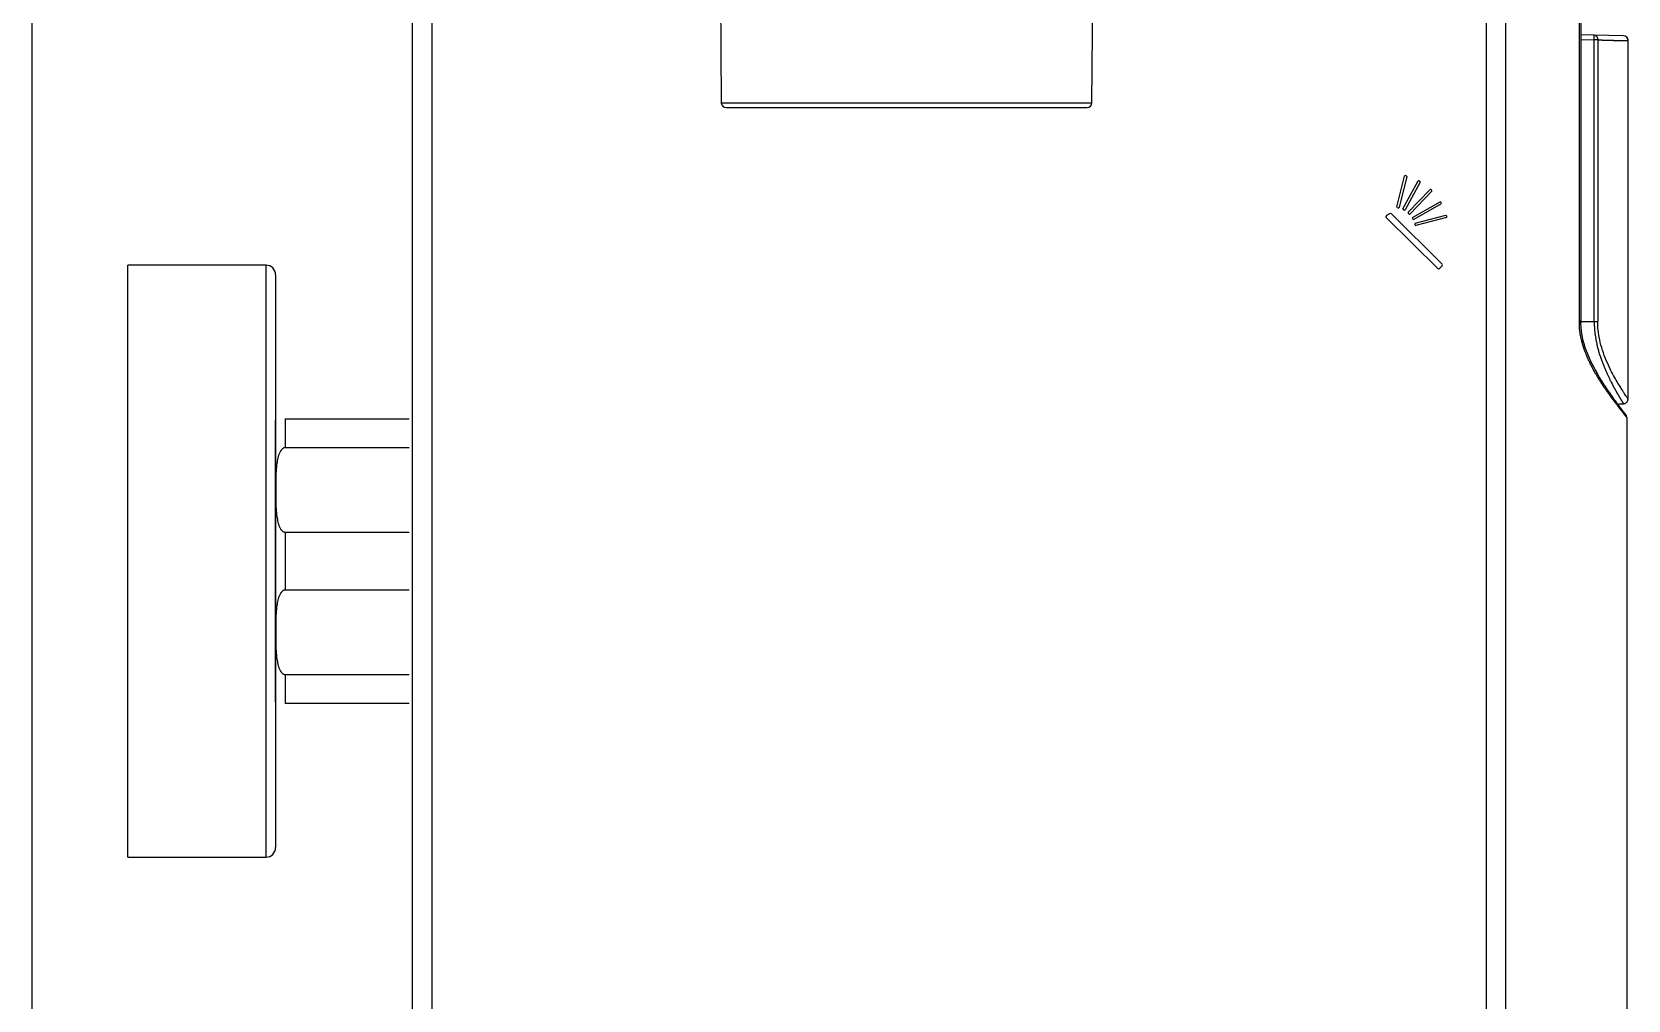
# Model space of a CAD drawing. Header units: millimetres. Extents: x -33000 to 294000, y 0 to 42408.
# Drawn here: x 57316.2 to 57483.5, y 15054.6 to 15156 of the extents above; entities that cross this region are included whole.
import ezdxf

# ---------------------------------------------------------------- set-up
doc = ezdxf.new("R2010")
doc.units = ezdxf.units.MM
doc.header["$LTSCALE"] = 50
doc.layers.add('arch', color=8, linetype='Continuous')

msp = doc.modelspace()

# ---------------------------------------------------------------- linework, layer by layer
at = {"layer": 'arch'}
for p, q in [((57316.21, 15654.6), (57316.21, 14754.6)), ((57388.08, 15189.95), (57388.44, 15148.6)), ((57427.26, 15148.6), (57427.58, 15185.1)), ((57478.33, 15185.1), (57478.33, 15125.6)), ((57478.52, 15125.51), (57478.52, 15185.1)), ((57479.9, 15155.7), (57478.52, 15155.73)), ((57482.96, 15155.62), (57479.9, 15155.7)), ((57478.52, 15155.23), (57479.9, 15155.2)), ((57480.27, 15155.2), (57479.9, 15155.2)), ((57479.9, 15125.7), (57479.9, 15155.2)), ((57480.27, 15155.2), (57480.27, 15125.7)), ((57483.45, 15117.56), (57483.45, 15155.28)), ((57388.44, 15148.6), (57427.26, 15148.6)), ((57388.94, 15148.1), (57426.76, 15148.1)), ((57459.22, 15137.71), (57460.01, 15140.94)), ((57460.26, 15140.88), (57459.47, 15137.65)), ((57459.85, 15137.5), (57461.45, 15140.42)), ((57461.68, 15140.29), (57460.08, 15137.38)), ((57460.41, 15137.14), (57462.71, 15139.54)), ((57462.89, 15139.35), (57460.59, 15136.95)), ((57460.86, 15136.61), (57463.75, 15138.24)), ((57463.88, 15138.01), (57460.99, 15136.38)), ((57463.59, 15131.18), (57458.08, 15136.62)), ((57458.61, 15137.02), (57463.98, 15131.71)), ((57461.14, 15136), (57464.35, 15136.83)), ((57464.42, 15136.58), (57461.2, 15135.75)), ((57326.24, 15100.6), (57326.24, 15131.6)), ((57340.74, 15131.6), (57326.24, 15131.6)), ((57340.74, 15069.6), (57340.74, 15131.6)), ((57341.74, 15130.6), (57341.74, 15070.6)), ((57463.98, 15131.54), (57463.62, 15131.18)), ((57478.52, 15125.7), (57479.9, 15125.7)), ((57479.9, 15125.7), (57480.27, 15125.7)), ((57342.74, 15115.5), (57355.74, 15115.5)), ((57342.74, 15115.5), (57342.74, 15112.47)), ((57482.47, 15117.08), (57483.02, 15117.09)), ((57483.35, 14944.4), (57483.35, 15115.61)), ((57341.74, 15085.85), (57341.74, 15115.35)), ((57355.74, 15112.47), (57342.74, 15112.47)), ((57342.74, 15103.63), (57355.74, 15103.63)), ((57342.74, 15103.63), (57342.74, 15097.57)), ((57326.24, 15069.6), (57326.24, 15100.6)), ((57355.74, 15097.57), (57342.74, 15097.57)), ((57342.74, 15088.73), (57342.74, 15085.7)), ((57342.74, 15088.73), (57355.74, 15088.73)), ((57355.74, 15085.7), (57342.74, 15085.7)), ((57326.24, 15069.6), (57340.74, 15069.6))]:
    msp.add_line(p, q, dxfattribs=at)
for centre, radius, start, end in [((57482.95, 15155.12), 0.5, 0.004, 88.4997), ((57388.94, 15148.6), 0.5, 180.5, 270), ((57426.76, 15148.6), 0.5, 270, 359.5), ((57460.11, 15140.82), 0.157, 90, 132.6518), ((57460.11, 15140.82), 0.157, 19.7664, 90), ((57461.52, 15140.28), 0.157, 90, 117.6518), ((57461.52, 15140.28), 0.157, 4.7664, 90), ((57462.74, 15139.38), 0.157, 349.7664, 101.1341), ((57459.36, 15137.77), 0.157, 199.1702, 270), ((57459.36, 15137.77), 0.157, 270, 312.0648), ((57460.01, 15137.52), 0.157, 184.1702, 270), ((57460.01, 15137.52), 0.157, 270, 297.0648), ((57463.74, 15138.08), 0.157, 333.005, 85.8903), ((57458.12, 15136.67), 0.0603, 137.0325, 225.3284), ((57458.72, 15136.22), 0.811, 98.0348, 142.8243), ((57460.56, 15137.11), 0.157, 169.1702, 280.6677), ((57461, 15136.54), 0.157, 153.5919, 266.4865), ((57461.25, 15135.9), 0.157, 138.5919, 251.4865), ((57464.3, 15136.68), 0.157, 318.005, 70.8903), ((57340.74, 15130.6), 1, 0, 90), ((57463.9, 15131.62), 0.121, 315.3284, 45.3284), ((57340.74, 15070.6), 1, 270, 0)]:
    msp.add_arc(centre, radius, start, end, dxfattribs=at)
msp.add_ellipse((57479.89, 15155.2, 0), major_axis=(-0.013, -0.5), ratio=0.026168, start_param=1.571482, end_param=3.14159, dxfattribs=at)
for points, degree in [([(57356.1, 14946.6, 0), (57356.1, 15189.95, 0)], 1), ([(57358.1, 15189.95, 0), (57358.1, 14946.6, 0)], 1), ([(57468.6, 14945.6, 0), (57468.6, 15185.11, 0)], 1), ([(57470.6, 15185.11, 0), (57470.6, 14944.6, 0)], 1), ([(57483.31, 15115.81, 0), (57483.28, 15115.83, 0), (57482.44, 15116.95, 0)], 2)]:
    msp.add_open_spline(points, degree=degree, dxfattribs=at)
for points, knots in [([(57479.9, 15155.7, 0), (57479.93, 15155.7, 0), (57479.95, 15155.69, 0), (57480, 15155.68, 0), (57480.02, 15155.67, 0), (57480.07, 15155.64, 0), (57480.09, 15155.63, 0), (57480.13, 15155.59, 0), (57480.15, 15155.57, 0), (57480.18, 15155.52, 0), (57480.2, 15155.5, 0), (57480.22, 15155.44, 0), (57480.23, 15155.42, 0), (57480.25, 15155.36, 0), (57480.26, 15155.32, 0), (57480.27, 15155.26, 0), (57480.27, 15155.23, 0), (57480.27, 15155.2, 0)], [0, 0, 0, 0, 0.125, 0.125, 0.25, 0.25, 0.375, 0.375, 0.5, 0.5, 0.625, 0.625, 0.75, 0.75, 0.875, 0.875, 1, 1, 1, 1]), ([(57480.27, 15155.2, 0), (57480.28, 15155.2, 0), (57480.31, 15155.2, 0), (57480.34, 15155.19, 0), (57480.38, 15155.19, 0), (57480.42, 15155.19, 0), (57480.46, 15155.19, 0), (57480.49, 15155.19, 0), (57480.53, 15155.19, 0), (57480.56, 15155.19, 0), (57480.6, 15155.19, 0), (57480.64, 15155.19, 0), (57480.67, 15155.19, 0), (57480.71, 15155.19, 0), (57480.74, 15155.18, 0), (57480.77, 15155.18, 0), (57480.81, 15155.18, 0), (57480.84, 15155.18, 0), (57480.88, 15155.18, 0), (57480.91, 15155.18, 0), (57480.94, 15155.18, 0), (57480.98, 15155.18, 0), (57481.01, 15155.18, 0), (57481.04, 15155.18, 0), (57481.07, 15155.18, 0), (57481.1, 15155.18, 0), (57481.14, 15155.17, 0), (57481.17, 15155.17, 0), (57481.2, 15155.17, 0), (57481.23, 15155.17, 0), (57481.26, 15155.17, 0), (57481.29, 15155.17, 0), (57481.32, 15155.17, 0), (57481.35, 15155.17, 0), (57481.38, 15155.17, 0), (57481.41, 15155.17, 0), (57481.44, 15155.17, 0), (57481.47, 15155.17, 0), (57481.49, 15155.17, 0), (57481.52, 15155.16, 0), (57481.55, 15155.16, 0), (57481.58, 15155.16, 0), (57481.61, 15155.16, 0), (57481.63, 15155.16, 0), (57481.66, 15155.16, 0), (57481.69, 15155.16, 0), (57481.71, 15155.16, 0), (57481.74, 15155.16, 0), (57481.77, 15155.16, 0), (57481.79, 15155.16, 0), (57481.82, 15155.16, 0), (57481.84, 15155.16, 0), (57481.87, 15155.16, 0), (57481.89, 15155.16, 0), (57481.92, 15155.15, 0), (57481.94, 15155.15, 0), (57481.96, 15155.15, 0), (57481.99, 15155.15, 0), (57482.01, 15155.15, 0), (57482.04, 15155.15, 0), (57482.06, 15155.15, 0), (57482.08, 15155.15, 0), (57482.1, 15155.15, 0), (57482.13, 15155.15, 0), (57482.15, 15155.15, 0), (57482.17, 15155.15, 0), (57482.19, 15155.15, 0), (57482.21, 15155.15, 0), (57482.24, 15155.15, 0), (57482.26, 15155.15, 0), (57482.28, 15155.15, 0), (57482.3, 15155.15, 0), (57482.32, 15155.14, 0), (57482.34, 15155.14, 0), (57482.36, 15155.14, 0), (57482.38, 15155.14, 0), (57482.4, 15155.14, 0), (57482.42, 15155.14, 0), (57482.44, 15155.14, 0), (57482.46, 15155.14, 0), (57482.47, 15155.14, 0), (57482.49, 15155.14, 0), (57482.51, 15155.14, 0), (57482.53, 15155.14, 0), (57482.55, 15155.14, 0), (57482.56, 15155.14, 0), (57482.58, 15155.14, 0), (57482.6, 15155.14, 0), (57482.62, 15155.14, 0), (57482.63, 15155.14, 0), (57482.65, 15155.14, 0), (57482.67, 15155.14, 0), (57482.68, 15155.14, 0), (57482.7, 15155.14, 0), (57482.71, 15155.13, 0), (57482.73, 15155.13, 0), (57482.74, 15155.13, 0), (57482.76, 15155.13, 0), (57482.78, 15155.13, 0), (57482.79, 15155.13, 0), (57482.8, 15155.13, 0), (57482.82, 15155.13, 0), (57482.83, 15155.13, 0), (57482.85, 15155.13, 0), (57482.86, 15155.13, 0), (57482.87, 15155.13, 0), (57482.89, 15155.13, 0), (57482.9, 15155.13, 0), (57482.91, 15155.13, 0), (57482.93, 15155.13, 0), (57482.94, 15155.13, 0), (57482.95, 15155.13, 0), (57482.96, 15155.13, 0), (57482.98, 15155.13, 0), (57482.99, 15155.13, 0), (57483, 15155.13, 0), (57483.01, 15155.13, 0), (57483.02, 15155.13, 0), (57483.03, 15155.13, 0), (57483.05, 15155.13, 0), (57483.06, 15155.13, 0), (57483.07, 15155.13, 0), (57483.08, 15155.13, 0), (57483.09, 15155.13, 0), (57483.1, 15155.13, 0), (57483.11, 15155.13, 0), (57483.12, 15155.12, 0), (57483.13, 15155.12, 0), (57483.14, 15155.12, 0), (57483.15, 15155.12, 0), (57483.16, 15155.12, 0), (57483.17, 15155.12, 0), (57483.17, 15155.12, 0), (57483.18, 15155.12, 0), (57483.19, 15155.12, 0), (57483.2, 15155.12, 0), (57483.21, 15155.12, 0), (57483.22, 15155.12, 0), (57483.22, 15155.12, 0), (57483.23, 15155.12, 0), (57483.24, 15155.12, 0), (57483.25, 15155.12, 0), (57483.25, 15155.12, 0), (57483.26, 15155.12, 0), (57483.27, 15155.12, 0), (57483.27, 15155.12, 0), (57483.28, 15155.12, 0), (57483.29, 15155.12, 0), (57483.29, 15155.12, 0), (57483.3, 15155.12, 0), (57483.31, 15155.12, 0), (57483.31, 15155.12, 0), (57483.32, 15155.12, 0), (57483.32, 15155.12, 0), (57483.33, 15155.12, 0), (57483.34, 15155.12, 0), (57483.34, 15155.12, 0), (57483.35, 15155.12, 0), (57483.35, 15155.12, 0), (57483.36, 15155.12, 0), (57483.36, 15155.12, 0), (57483.36, 15155.12, 0), (57483.37, 15155.12, 0), (57483.37, 15155.12, 0), (57483.38, 15155.12, 0), (57483.38, 15155.12, 0), (57483.39, 15155.12, 0), (57483.39, 15155.12, 0), (57483.39, 15155.12, 0), (57483.4, 15155.12, 0), (57483.4, 15155.12, 0), (57483.4, 15155.12, 0), (57483.41, 15155.12, 0), (57483.41, 15155.12, 0), (57483.41, 15155.12, 0), (57483.42, 15155.12, 0), (57483.42, 15155.12, 0), (57483.42, 15155.12, 0), (57483.42, 15155.12, 0), (57483.43, 15155.12, 0), (57483.43, 15155.12, 0), (57483.43, 15155.12, 0), (57483.43, 15155.12, 0), (57483.43, 15155.12, 0), (57483.44, 15155.12, 0), (57483.44, 15155.12, 0), (57483.44, 15155.12, 0), (57483.44, 15155.12, 0), (57483.44, 15155.12, 0), (57483.44, 15155.12, 0), (57483.44, 15155.12, 0), (57483.45, 15155.12, 0), (57483.45, 15155.12, 0), (57483.45, 15155.12, 0), (57483.45, 15155.12, 0), (57483.45, 15155.12, 0), (57483.45, 15155.12, 0), (57483.45, 15155.12, 0), (57483.45, 15155.12, 0), (57483.45, 15155.12, 0), (57483.45, 15155.12, 0), (57483.45, 15155.12, 0), (57483.45, 15155.12, 0)], [0, 0, 0, 0, 0.006237, 0.012462, 0.018675, 0.024874, 0.031062, 0.037237, 0.0434, 0.04955, 0.055688, 0.061813, 0.067926, 0.074027, 0.080115, 0.08619, 0.092254, 0.098304, 0.104343, 0.110369, 0.116382, 0.122383, 0.128372, 0.134348, 0.140312, 0.146263, 0.152202, 0.158128, 0.164042, 0.169944, 0.175833, 0.18171, 0.187574, 0.193426, 0.199265, 0.205092, 0.210906, 0.216709, 0.222498, 0.228275, 0.23404, 0.239793, 0.245533, 0.25126, 0.256975, 0.262678, 0.268368, 0.274046, 0.279711, 0.285364, 0.291004, 0.296632, 0.302248, 0.307851, 0.313442, 0.31902, 0.324586, 0.330139, 0.33568, 0.341209, 0.346725, 0.352229, 0.35772, 0.363199, 0.368665, 0.374119, 0.379561, 0.38499, 0.390406, 0.395811, 0.401202, 0.406582, 0.411949, 0.417303, 0.422645, 0.427975, 0.433292, 0.438597, 0.443889, 0.449169, 0.454436, 0.459691, 0.464934, 0.470164, 0.475382, 0.480587, 0.48578, 0.49096, 0.496128, 0.501284, 0.506427, 0.511558, 0.516676, 0.521782, 0.526875, 0.531956, 0.537025, 0.542081, 0.547124, 0.552156, 0.557174, 0.562181, 0.567175, 0.572156, 0.577125, 0.582082, 0.587026, 0.591958, 0.596877, 0.601784, 0.606678, 0.61156, 0.61643, 0.621287, 0.626132, 0.630964, 0.635784, 0.640591, 0.645386, 0.650169, 0.654939, 0.659697, 0.664442, 0.669175, 0.673895, 0.678603, 0.683298, 0.687982, 0.692652, 0.69731, 0.701956, 0.70659, 0.71121, 0.715819, 0.720415, 0.724999, 0.72957, 0.734128, 0.738675, 0.743209, 0.74773, 0.752239, 0.756736, 0.76122, 0.765692, 0.770151, 0.774598, 0.779032, 0.783454, 0.787864, 0.792261, 0.796645, 0.801018, 0.805377, 0.809725, 0.81406, 0.818382, 0.822692, 0.82699, 0.831275, 0.835548, 0.839808, 0.844056, 0.848292, 0.852515, 0.856725, 0.860923, 0.865109, 0.869282, 0.873443, 0.877592, 0.881728, 0.885851, 0.889963, 0.894061, 0.898147, 0.902221, 0.906283, 0.910332, 0.914368, 0.918392, 0.922404, 0.926403, 0.93039, 0.934364, 0.938326, 0.942276, 0.946213, 0.950138, 0.95405, 0.95795, 0.961837, 0.965712, 0.969574, 0.973424, 0.977262, 0.981087, 0.9849, 0.9887, 0.992488, 0.996263, 1, 1, 1, 1]), ([(57478.33, 15125.6, 0), (57478.33, 15125.6, 0), (57478.32, 15125.58, 0), (57478.32, 15125.55, 0), (57478.32, 15125.53, 0), (57478.32, 15125.5, 0), (57478.32, 15125.47, 0), (57478.32, 15125.44, 0), (57478.32, 15125.41, 0), (57478.32, 15125.38, 0), (57478.32, 15125.36, 0), (57478.32, 15125.32, 0), (57478.32, 15125.29, 0), (57478.32, 15125.26, 0), (57478.32, 15125.23, 0), (57478.32, 15125.2, 0), (57478.32, 15125.17, 0), (57478.32, 15125.13, 0), (57478.33, 15125.1, 0), (57478.33, 15125.07, 0), (57478.33, 15125.03, 0), (57478.33, 15125, 0), (57478.34, 15124.96, 0), (57478.34, 15124.92, 0), (57478.34, 15124.89, 0), (57478.35, 15124.85, 0), (57478.35, 15124.81, 0), (57478.35, 15124.78, 0), (57478.36, 15124.74, 0), (57478.37, 15124.68, 0), (57478.38, 15124.6, 0), (57478.39, 15124.49, 0), (57478.41, 15124.39, 0), (57478.43, 15124.29, 0), (57478.45, 15124.2, 0), (57478.47, 15124.1, 0), (57478.49, 15124, 0), (57478.51, 15123.91, 0), (57478.53, 15123.82, 0), (57478.56, 15123.73, 0), (57478.57, 15123.66, 0), (57478.59, 15123.61, 0), (57478.6, 15123.57, 0), (57478.61, 15123.52, 0), (57478.63, 15123.47, 0), (57478.64, 15123.41, 0), (57478.66, 15123.34, 0), (57478.69, 15123.26, 0), (57478.71, 15123.17, 0), (57478.74, 15123.07, 0), (57478.77, 15122.97, 0), (57478.81, 15122.86, 0), (57478.88, 15122.67, 0), (57478.96, 15122.43, 0), (57479.07, 15122.16, 0), (57479.16, 15121.96, 0), (57479.22, 15121.8, 0), (57479.29, 15121.66, 0), (57479.36, 15121.51, 0), (57479.44, 15121.34, 0), (57479.54, 15121.14, 0), (57479.65, 15120.93, 0), (57479.77, 15120.7, 0), (57479.91, 15120.46, 0), (57480.06, 15120.2, 0), (57480.22, 15119.92, 0), (57480.4, 15119.63, 0), (57480.59, 15119.33, 0), (57480.79, 15119.02, 0), (57480.99, 15118.73, 0), (57481.19, 15118.44, 0), (57481.38, 15118.18, 0), (57481.56, 15117.92, 0), (57481.74, 15117.67, 0), (57481.92, 15117.43, 0), (57482.09, 15117.21, 0), (57482.26, 15116.99, 0), (57482.41, 15116.78, 0), (57482.56, 15116.59, 0), (57482.66, 15116.47, 0), (57482.71, 15116.41, 0), (57482.72, 15116.39, 0), (57482.74, 15116.37, 0), (57482.75, 15116.36, 0), (57482.76, 15116.34, 0), (57482.78, 15116.33, 0), (57482.79, 15116.31, 0), (57482.8, 15116.29, 0), (57482.81, 15116.28, 0), (57482.83, 15116.26, 0), (57482.84, 15116.24, 0), (57482.85, 15116.23, 0), (57482.87, 15116.21, 0), (57482.88, 15116.19, 0), (57482.89, 15116.18, 0), (57482.91, 15116.16, 0), (57482.92, 15116.15, 0), (57482.93, 15116.13, 0), (57482.94, 15116.11, 0), (57482.96, 15116.1, 0), (57482.97, 15116.08, 0), (57482.98, 15116.06, 0), (57483, 15116.05, 0), (57483.01, 15116.03, 0), (57483.02, 15116.01, 0), (57483.03, 15116, 0), (57483.05, 15115.98, 0), (57483.06, 15115.97, 0), (57483.07, 15115.95, 0), (57483.08, 15115.94, 0), (57483.1, 15115.92, 0), (57483.11, 15115.91, 0), (57483.12, 15115.89, 0), (57483.13, 15115.88, 0), (57483.14, 15115.86, 0), (57483.15, 15115.85, 0), (57483.16, 15115.83, 0), (57483.18, 15115.82, 0), (57483.19, 15115.81, 0), (57483.2, 15115.79, 0), (57483.21, 15115.78, 0), (57483.22, 15115.77, 0), (57483.23, 15115.76, 0), (57483.24, 15115.74, 0), (57483.24, 15115.73, 0), (57483.25, 15115.72, 0), (57483.26, 15115.71, 0), (57483.27, 15115.7, 0), (57483.28, 15115.69, 0), (57483.29, 15115.68, 0), (57483.29, 15115.67, 0), (57483.3, 15115.67, 0), (57483.31, 15115.66, 0), (57483.31, 15115.65, 0), (57483.32, 15115.64, 0), (57483.32, 15115.64, 0), (57483.33, 15115.63, 0), (57483.33, 15115.63, 0), (57483.34, 15115.62, 0), (57483.34, 15115.62, 0), (57483.34, 15115.61, 0), (57483.35, 15115.61, 0), (57483.35, 15115.61, 0), (57483.35, 15115.61, 0), (57483.35, 15115.61, 0), (57483.35, 15115.61, 0), (57483.35, 15115.61, 0)], [0, 0, 0, 0, 0.001527, 0.003084, 0.004669, 0.006284, 0.007929, 0.009603, 0.011306, 0.013038, 0.0148, 0.016592, 0.018413, 0.020263, 0.022143, 0.024052, 0.025991, 0.027959, 0.029957, 0.031984, 0.03404, 0.036126, 0.038241, 0.040385, 0.042559, 0.044762, 0.046995, 0.049256, 0.051547, 0.053868, 0.06012, 0.066304, 0.07242, 0.078468, 0.084448, 0.09036, 0.096204, 0.101981, 0.10769, 0.113332, 0.118905, 0.12073, 0.12309, 0.125985, 0.129414, 0.133378, 0.137877, 0.142911, 0.148479, 0.154582, 0.16122, 0.168391, 0.176097, 0.198228, 0.216195, 0.229994, 0.239616, 0.248714, 0.259426, 0.271752, 0.285694, 0.30125, 0.31842, 0.337207, 0.357614, 0.379646, 0.403308, 0.428603, 0.455535, 0.484108, 0.509779, 0.535624, 0.561647, 0.587852, 0.614242, 0.640811, 0.667559, 0.69449, 0.721614, 0.748926, 0.751461, 0.754035, 0.756648, 0.7593, 0.76199, 0.764719, 0.767487, 0.770294, 0.773139, 0.776023, 0.778947, 0.781909, 0.78491, 0.787949, 0.791028, 0.794146, 0.797302, 0.800498, 0.803732, 0.807006, 0.810319, 0.813671, 0.817061, 0.820492, 0.823961, 0.82747, 0.831018, 0.834605, 0.838232, 0.841899, 0.845605, 0.849351, 0.853136, 0.85696, 0.860824, 0.864728, 0.868671, 0.872653, 0.876674, 0.880735, 0.884835, 0.888974, 0.893152, 0.89737, 0.901626, 0.905922, 0.910257, 0.914631, 0.919043, 0.923495, 0.927985, 0.932515, 0.937083, 0.94169, 0.946336, 0.951021, 0.955744, 0.960506, 0.965307, 0.970147, 0.975025, 0.979943, 0.984899, 0.989894, 0.994927, 1, 1, 1, 1]), ([(57478.33, 15125.6, 0), (57478.37, 15125.6, 0), (57478.4, 15125.6, 0), (57478.46, 15125.6, 0), (57478.48, 15125.6, 0), (57478.51, 15125.6, 0), (57478.52, 15125.6, 0), (57478.52, 15125.6, 0)], [0, 0, 0, 0, 0.337606, 0.337606, 0.675212, 0.675212, 1, 1, 1, 1]), ([(57482.44, 15116.95, 0), (57482.43, 15116.97, 0), (57482.21, 15117.26, 0), (57481.55, 15118.17, 0), (57480.38, 15119.93, 0), (57479.23, 15122, 0), (57478.58, 15124.21, 0), (57478.51, 15125.27, 0), (57478.51, 15125.79, 0)], [0, 0, 0, 0, 0.01406, 0.210693, 0.394732, 0.722993, 0.86771, 1, 1, 1, 1]), ([(57479.9, 15125.7, 0), (57479.9, 15125.69, 0), (57479.9, 15125.67, 0), (57479.9, 15125.63, 0), (57479.9, 15125.59, 0), (57479.9, 15125.54, 0), (57479.9, 15125.5, 0), (57479.91, 15125.45, 0), (57479.91, 15125.39, 0), (57479.91, 15125.34, 0), (57479.91, 15125.28, 0), (57479.91, 15125.21, 0), (57479.92, 15125.15, 0), (57479.92, 15125.08, 0), (57479.93, 15125.01, 0), (57479.93, 15124.93, 0), (57479.94, 15124.81, 0), (57479.96, 15124.64, 0), (57479.98, 15124.44, 0), (57480.01, 15124.25, 0), (57480.03, 15124.07, 0), (57480.06, 15123.88, 0), (57480.11, 15123.65, 0), (57480.17, 15123.34, 0), (57480.25, 15122.97, 0), (57480.37, 15122.55, 0), (57480.5, 15122.11, 0), (57480.65, 15121.69, 0), (57480.79, 15121.32, 0), (57480.93, 15120.96, 0), (57481.08, 15120.63, 0), (57481.22, 15120.31, 0), (57481.35, 15120.01, 0), (57481.49, 15119.73, 0), (57481.62, 15119.47, 0), (57481.71, 15119.29, 0), (57481.77, 15119.18, 0), (57481.79, 15119.12, 0), (57481.82, 15119.07, 0), (57481.85, 15119.02, 0), (57481.88, 15118.96, 0), (57481.9, 15118.91, 0), (57481.93, 15118.86, 0), (57481.96, 15118.81, 0), (57481.98, 15118.76, 0), (57482.01, 15118.71, 0), (57482.04, 15118.67, 0), (57482.06, 15118.62, 0), (57482.09, 15118.57, 0), (57482.11, 15118.53, 0), (57482.14, 15118.48, 0), (57482.16, 15118.44, 0), (57482.19, 15118.39, 0), (57482.21, 15118.35, 0), (57482.24, 15118.31, 0), (57482.26, 15118.26, 0), (57482.28, 15118.22, 0), (57482.31, 15118.18, 0), (57482.33, 15118.14, 0), (57482.35, 15118.1, 0), (57482.37, 15118.06, 0), (57482.4, 15118.03, 0), (57482.42, 15117.99, 0), (57482.44, 15117.95, 0), (57482.46, 15117.92, 0), (57482.48, 15117.88, 0), (57482.5, 15117.85, 0), (57482.52, 15117.82, 0), (57482.54, 15117.78, 0), (57482.56, 15117.75, 0), (57482.58, 15117.72, 0), (57482.6, 15117.69, 0), (57482.62, 15117.66, 0), (57482.63, 15117.63, 0), (57482.65, 15117.6, 0), (57482.67, 15117.57, 0), (57482.68, 15117.55, 0), (57482.7, 15117.52, 0), (57482.71, 15117.49, 0), (57482.73, 15117.47, 0), (57482.74, 15117.45, 0), (57482.76, 15117.42, 0), (57482.77, 15117.4, 0), (57482.79, 15117.38, 0), (57482.8, 15117.36, 0), (57482.81, 15117.34, 0), (57482.82, 15117.32, 0), (57482.83, 15117.3, 0), (57482.85, 15117.28, 0), (57482.86, 15117.27, 0), (57482.87, 15117.25, 0), (57482.88, 15117.23, 0), (57482.88, 15117.22, 0), (57482.89, 15117.21, 0), (57482.9, 15117.19, 0), (57482.91, 15117.18, 0), (57482.92, 15117.17, 0), (57482.92, 15117.16, 0), (57482.93, 15117.15, 0), (57482.93, 15117.14, 0), (57482.94, 15117.13, 0), (57482.94, 15117.12, 0), (57482.95, 15117.12, 0), (57482.95, 15117.11, 0), (57482.96, 15117.11, 0), (57482.96, 15117.1, 0), (57482.96, 15117.1, 0), (57482.96, 15117.1, 0), (57482.96, 15117.09, 0), (57482.96, 15117.09, 0), (57482.96, 15117.09, 0), (57482.96, 15117.09, 0)], [0, 0, 0, 0, 0.00253, 0.005275, 0.008237, 0.011415, 0.014809, 0.01842, 0.022246, 0.026289, 0.030548, 0.035023, 0.039713, 0.04462, 0.049742, 0.05508, 0.060633, 0.076627, 0.091537, 0.105367, 0.118117, 0.129789, 0.147516, 0.170515, 0.198778, 0.232294, 0.271031, 0.304281, 0.336774, 0.368511, 0.3995, 0.429746, 0.459253, 0.488024, 0.516061, 0.543369, 0.549655, 0.555935, 0.562209, 0.568478, 0.574741, 0.580998, 0.58725, 0.593496, 0.599736, 0.605971, 0.612201, 0.618424, 0.624643, 0.630855, 0.637063, 0.643264, 0.649461, 0.655652, 0.661837, 0.668018, 0.674193, 0.680362, 0.686526, 0.692685, 0.698839, 0.704987, 0.71113, 0.717268, 0.723401, 0.729528, 0.73565, 0.741767, 0.747879, 0.753986, 0.760087, 0.766183, 0.772275, 0.778361, 0.784442, 0.790518, 0.796589, 0.802655, 0.808716, 0.814771, 0.820822, 0.826868, 0.832909, 0.838945, 0.844976, 0.851002, 0.857023, 0.863038, 0.869049, 0.875055, 0.881056, 0.887052, 0.893043, 0.899028, 0.905009, 0.910984, 0.916955, 0.92292, 0.928881, 0.934836, 0.940786, 0.946731, 0.952671, 0.958605, 0.964534, 0.970458, 0.976377, 0.982291, 0.988199, 0.994102, 1, 1, 1, 1]), ([(57483.45, 15117.59, 0), (57483.45, 15117.59, 0), (57483.45, 15117.6, 0), (57483.41, 15117.64, 0), (57483.34, 15117.76, 0), (57483.22, 15117.92, 0), (57483.08, 15118.14, 0), (57482.9, 15118.42, 0), (57482.67, 15118.78, 0), (57482.38, 15119.26, 0), (57482.02, 15119.87, 0), (57481.6, 15120.66, 0), (57481.16, 15121.6, 0), (57480.76, 15122.66, 0), (57480.47, 15123.73, 0), (57480.3, 15124.75, 0), (57480.27, 15125.4, 0), (57480.27, 15125.7, 0)], [0, 0, 0, 0, 0.023364, 0.076402, 0.130525, 0.182734, 0.232533, 0.285838, 0.345805, 0.413048, 0.488629, 0.574648, 0.67008, 0.765646, 0.852543, 0.932109, 1, 1, 1, 1]), ([(57482.96, 15117.09, 0), (57483.02, 15117.09, 0), (57483.12, 15117.11, 0), (57483.23, 15117.18, 0), (57483.31, 15117.24, 0), (57483.37, 15117.32, 0), (57483.43, 15117.44, 0), (57483.45, 15117.53, 0), (57483.45, 15117.6, 0)], [0, 0, 0, 0, 0.239631, 0.368496, 0.50005, 0.631598, 0.760441, 1, 1, 1, 1]), ([(57483.06, 15116.12, 0), (57483.06, 15116.13, 0), (57483.04, 15116.15, 0), (57483.01, 15116.19, 0), (57482.98, 15116.23, 0)], [0, 0, 0, 0, 0.191763, 1, 1, 1, 1]), ([(57342.74, 15112.47, 0), (57342.71, 15112.47, 0), (57342.68, 15112.47, 0), (57342.64, 15112.46, 0), (57342.63, 15112.46, 0), (57342.6, 15112.45, 0), (57342.59, 15112.44, 0), (57342.55, 15112.43, 0), (57342.53, 15112.41, 0), (57342.49, 15112.39, 0), (57342.48, 15112.38, 0), (57342.46, 15112.37, 0), (57342.45, 15112.36, 0), (57342.42, 15112.33, 0), (57342.4, 15112.31, 0), (57342.36, 15112.27, 0), (57342.35, 15112.25, 0), (57342.32, 15112.22, 0), (57342.31, 15112.21, 0), (57342.3, 15112.19, 0), (57342.28, 15112.16, 0), (57342.26, 15112.13, 0), (57342.22, 15112.06, 0), (57342.19, 15112.02, 0), (57342.15, 15111.93, 0), (57342.13, 15111.88, 0), (57342.09, 15111.79, 0), (57342.07, 15111.74, 0), (57342.04, 15111.65, 0), (57342.03, 15111.6, 0), (57341.99, 15111.46, 0), (57341.96, 15111.36, 0), (57341.92, 15111.17, 0), (57341.91, 15111.07, 0), (57341.88, 15110.88, 0), (57341.86, 15110.78, 0), (57341.84, 15110.59, 0), (57341.83, 15110.49, 0), (57341.8, 15110.2, 0), (57341.79, 15110.01, 0), (57341.77, 15109.61, 0), (57341.77, 15109.42, 0), (57341.76, 15109.03, 0), (57341.76, 15108.83, 0), (57341.75, 15108.44, 0), (57341.75, 15108.25, 0), (57341.75, 15107.86, 0), (57341.75, 15107.66, 0), (57341.76, 15107.27, 0), (57341.76, 15107.07, 0), (57341.77, 15106.68, 0), (57341.77, 15106.49, 0), (57341.79, 15106.1, 0), (57341.8, 15105.9, 0), (57341.83, 15105.61, 0), (57341.84, 15105.51, 0), (57341.86, 15105.32, 0), (57341.88, 15105.22, 0), (57341.91, 15105.03, 0), (57341.93, 15104.93, 0), (57341.97, 15104.74, 0), (57341.99, 15104.64, 0), (57342.03, 15104.5, 0), (57342.05, 15104.45, 0), (57342.08, 15104.36, 0), (57342.09, 15104.31, 0), (57342.13, 15104.22, 0), (57342.15, 15104.17, 0), (57342.2, 15104.08, 0), (57342.22, 15104.04, 0), (57342.26, 15103.98, 0), (57342.27, 15103.95, 0), (57342.3, 15103.91, 0), (57342.32, 15103.89, 0), (57342.35, 15103.85, 0), (57342.37, 15103.83, 0), (57342.39, 15103.8, 0), (57342.4, 15103.79, 0), (57342.42, 15103.78, 0), (57342.43, 15103.77, 0), (57342.46, 15103.74, 0), (57342.48, 15103.72, 0), (57342.52, 15103.7, 0), (57342.53, 15103.7, 0), (57342.55, 15103.68, 0), (57342.56, 15103.68, 0), (57342.6, 15103.66, 0), (57342.63, 15103.65, 0), (57342.67, 15103.64, 0), (57342.68, 15103.64, 0), (57342.71, 15103.64, 0), (57342.73, 15103.63, 0), (57342.74, 15103.63, 0)], [0, 0, 0, 0, 0.007813, 0.007813, 0.011719, 0.011719, 0.015625, 0.015625, 0.023438, 0.023438, 0.027344, 0.027344, 0.03125, 0.03125, 0.039063, 0.039063, 0.046875, 0.046875, 0.050781, 0.050781, 0.054688, 0.0625, 0.0625, 0.078125, 0.078125, 0.09375, 0.09375, 0.109375, 0.109375, 0.125, 0.125, 0.15625, 0.15625, 0.1875, 0.1875, 0.21875, 0.21875, 0.25, 0.25, 0.3125, 0.3125, 0.375, 0.375, 0.4375, 0.4375, 0.5, 0.5, 0.5625, 0.5625, 0.625, 0.625, 0.6875, 0.6875, 0.75, 0.75, 0.78125, 0.78125, 0.8125, 0.8125, 0.84375, 0.84375, 0.875, 0.875, 0.890625, 0.890625, 0.90625, 0.90625, 0.921875, 0.921875, 0.9375, 0.9375, 0.945313, 0.945313, 0.953125, 0.953125, 0.960938, 0.960938, 0.964844, 0.964844, 0.96875, 0.96875, 0.976562, 0.976562, 0.980469, 0.980469, 0.984375, 0.984375, 0.992187, 0.992187, 0.996094, 0.996094, 1, 1, 1, 1]), ([(57342.74, 15097.57, 0), (57342.71, 15097.57, 0), (57342.68, 15097.57, 0), (57342.64, 15097.56, 0), (57342.63, 15097.56, 0), (57342.6, 15097.55, 0), (57342.59, 15097.54, 0), (57342.55, 15097.53, 0), (57342.53, 15097.51, 0), (57342.49, 15097.49, 0), (57342.48, 15097.48, 0), (57342.46, 15097.47, 0), (57342.45, 15097.46, 0), (57342.42, 15097.43, 0), (57342.4, 15097.41, 0), (57342.36, 15097.37, 0), (57342.35, 15097.35, 0), (57342.32, 15097.32, 0), (57342.31, 15097.31, 0), (57342.3, 15097.29, 0), (57342.28, 15097.26, 0), (57342.26, 15097.23, 0), (57342.22, 15097.16, 0), (57342.19, 15097.12, 0), (57342.15, 15097.03, 0), (57342.13, 15096.98, 0), (57342.09, 15096.89, 0), (57342.07, 15096.84, 0), (57342.04, 15096.75, 0), (57342.03, 15096.7, 0), (57341.99, 15096.56, 0), (57341.96, 15096.46, 0), (57341.92, 15096.27, 0), (57341.91, 15096.17, 0), (57341.88, 15095.98, 0), (57341.86, 15095.88, 0), (57341.84, 15095.69, 0), (57341.83, 15095.59, 0), (57341.8, 15095.3, 0), (57341.79, 15095.11, 0), (57341.77, 15094.71, 0), (57341.77, 15094.52, 0), (57341.76, 15094.13, 0), (57341.76, 15093.93, 0), (57341.75, 15093.54, 0), (57341.75, 15093.35, 0), (57341.75, 15092.96, 0), (57341.75, 15092.76, 0), (57341.76, 15092.37, 0), (57341.76, 15092.17, 0), (57341.77, 15091.78, 0), (57341.77, 15091.59, 0), (57341.79, 15091.2, 0), (57341.8, 15091, 0), (57341.83, 15090.71, 0), (57341.84, 15090.61, 0), (57341.86, 15090.42, 0), (57341.88, 15090.32, 0), (57341.91, 15090.13, 0), (57341.93, 15090.03, 0), (57341.97, 15089.84, 0), (57341.99, 15089.74, 0), (57342.03, 15089.6, 0), (57342.05, 15089.55, 0), (57342.08, 15089.46, 0), (57342.09, 15089.41, 0), (57342.13, 15089.32, 0), (57342.15, 15089.27, 0), (57342.2, 15089.18, 0), (57342.22, 15089.14, 0), (57342.26, 15089.08, 0), (57342.27, 15089.05, 0), (57342.3, 15089.01, 0), (57342.32, 15088.99, 0), (57342.35, 15088.95, 0), (57342.37, 15088.93, 0), (57342.39, 15088.9, 0), (57342.4, 15088.89, 0), (57342.42, 15088.88, 0), (57342.43, 15088.87, 0), (57342.46, 15088.84, 0), (57342.48, 15088.82, 0), (57342.52, 15088.8, 0), (57342.53, 15088.8, 0), (57342.55, 15088.78, 0), (57342.56, 15088.78, 0), (57342.6, 15088.76, 0), (57342.63, 15088.75, 0), (57342.67, 15088.74, 0), (57342.68, 15088.74, 0), (57342.71, 15088.74, 0), (57342.73, 15088.73, 0), (57342.74, 15088.73, 0)], [0, 0, 0, 0, 0.007812, 0.007812, 0.011719, 0.011719, 0.015625, 0.015625, 0.023437, 0.023437, 0.027344, 0.027344, 0.03125, 0.03125, 0.039062, 0.039062, 0.046875, 0.046875, 0.050781, 0.050781, 0.054687, 0.0625, 0.0625, 0.078125, 0.078125, 0.09375, 0.09375, 0.109375, 0.109375, 0.125, 0.125, 0.15625, 0.15625, 0.1875, 0.1875, 0.21875, 0.21875, 0.25, 0.25, 0.3125, 0.3125, 0.375, 0.375, 0.4375, 0.4375, 0.5, 0.5, 0.5625, 0.5625, 0.625, 0.625, 0.6875, 0.6875, 0.75, 0.75, 0.78125, 0.78125, 0.8125, 0.8125, 0.84375, 0.84375, 0.875, 0.875, 0.890625, 0.890625, 0.90625, 0.90625, 0.921875, 0.921875, 0.9375, 0.9375, 0.945313, 0.945313, 0.953125, 0.953125, 0.960938, 0.960938, 0.964844, 0.964844, 0.96875, 0.96875, 0.976563, 0.976563, 0.980469, 0.980469, 0.984375, 0.984375, 0.992188, 0.992188, 0.996094, 0.996094, 1, 1, 1, 1])]:
    msp.add_open_spline(points, degree=3, knots=knots, dxfattribs=at)

doc.saveas('drawing.dxf')
